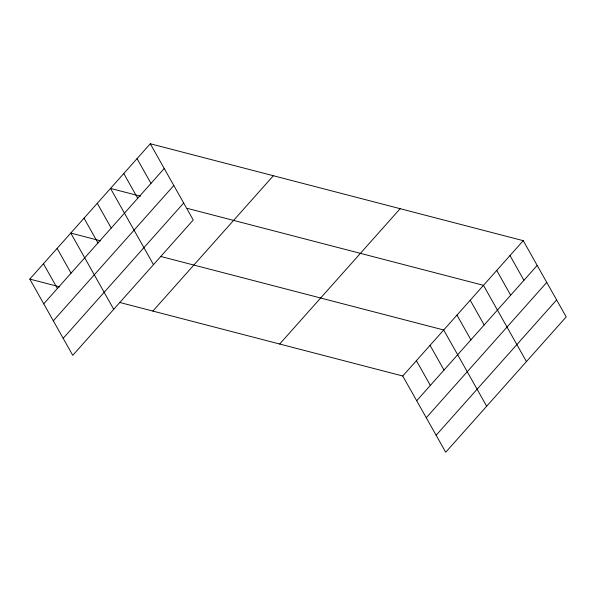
<?xml version="1.0" encoding="UTF-8"?>
<svg xmlns="http://www.w3.org/2000/svg" width="596" height="596" viewBox="0 0 596 596"><rect width="100%" height="100%" fill="white"/><g stroke="black" fill="none" stroke-linecap="round" stroke-linejoin="round"><path stroke-width="0.89" d="M150.289 143.755L193.246 219.991L72.757 355.328L29.8 279.092L150.289 143.755L523.243 240.672L566.2 316.908L445.711 452.245L402.754 376.009L119.543 302.41M43.746 303.841L164.235 168.504M53.32 320.827L173.809 185.498M63.183 338.334L183.672 203.005M152.874 311.075L273.363 175.738M279.68 344.026L400.169 208.689M402.754 376.009L523.243 240.672M416.693 400.758L537.19 265.421M426.274 417.744L546.763 282.415M436.138 435.251L556.627 299.922M140.44 196.188L110.528 188.418L153.485 264.654M187.449 208.406L483.483 285.335L526.439 361.571M100.679 240.851L70.768 233.073L113.724 309.317M160.51 256.399L443.715 329.99L486.679 406.234M29.8 279.092L59.712 286.862M509.99 255.557L523.936 280.314M496.736 270.45L510.683 295.199M470.229 300.22L484.175 324.969M456.976 315.105L470.915 339.854M430.066 345.33L444.005 370.079M416.41 360.669L430.349 385.418M137.035 158.64L150.982 183.389M123.782 173.525L137.728 198.282M97.275 203.303L111.221 228.052M84.021 218.188L97.968 242.937M57.112 248.413L71.058 273.162M43.456 263.752L57.402 288.501"/></g></svg>
